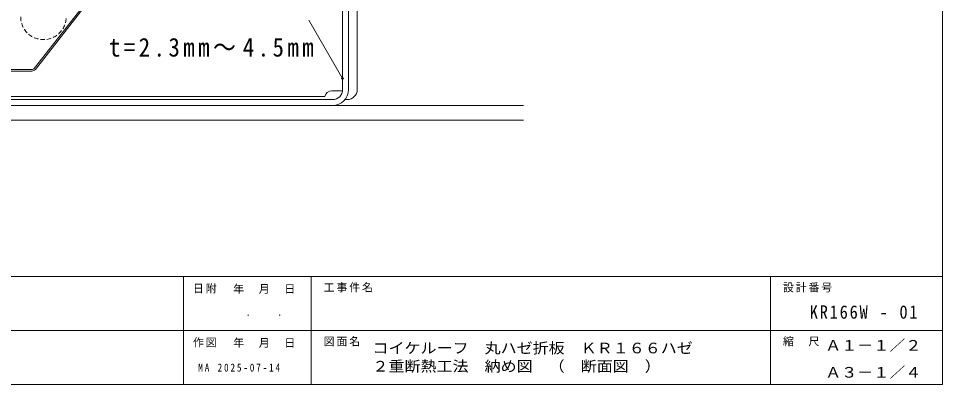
# Model space of a CAD drawing. Units: millimetres, scale not verified. Extents: x -1135 to 2170, y -967 to 2693.
# Drawn here: x 1662 to 2170, y 303 to 504 of the extents above; entities that cross this region are included whole.
import ezdxf
from ezdxf.enums import TextEntityAlignment as Align

# ---------------------------------------------------------------- set-up
doc = ezdxf.new("R2010")
doc.units = ezdxf.units.MM
doc.header["$LTSCALE"] = 2
doc.header["$PDMODE"] = 32
doc.header["$PDSIZE"] = 1
doc.linetypes.add('DASHED1', pattern=[1.8, 1.2, -0.6])
doc.layers.add('0-2_02', color=3, linetype='Continuous', lineweight=18)
doc.styles.add('ＭＳ ゴシック', font='')
doc.styles.get('ＭＳ ゴシック').set_extended_font_data('MS Gothic')

msp = doc.modelspace()

# ---------------------------------------------------------------- linework, layer by layer
at = {"layer": '0-2_02', "color": 2}
for p, q in [((2169.535, 302.641), (2169.535, 1422.647)), ((2169.535, 361.901), (592.646, 361.901)), ((1752.433, 361.901), (1752.433, 302.641)), ((1822.651, 361.901), (1822.651, 302.641)), ((2075.01, 302.641), (2075.01, 361.901)), ((907.648, 332.271), (2169.535, 332.271)), ((592.646, 302.641), (2169.535, 302.641))]:
    msp.add_line(p, q, dxfattribs=at)
at = {"layer": '0-2_02'}
for p, q in [((1670.529, 476.275), (1799.051, 640.719)), ((1671.159, 475.782), (1799.681, 640.226)), ((1510.796, 475.652), (1669.079, 475.652)), ((1510.796, 474.852), (1669.079, 474.852)), ((1239.283, 455.914), (1939.388, 455.914)), ((1239.283, 447.915), (1939.388, 447.915))]:
    msp.add_line(p, q, dxfattribs=at)
at = {"layer": '0-2_02', "color": 7}
for p, q in [((1839.937, 639.552), (1839.937, 464.637)), ((1843.138, 464.637), (1843.138, 636.251)), ((1847.938, 464.695), (1847.938, 610.995)), ((1839.906, 470.716), (1821.355, 502.846)), ((1833.923, 463.996), (1839.899, 463.996)), ((1501.342, 459.137), (1834.438, 459.137)), ((1505.323, 460.937), (1830.075, 460.937)), ((1842.438, 459.195), (1841.264, 459.195)), ((1834.438, 455.937), (1499.658, 455.937))]:
    msp.add_line(p, q, dxfattribs=at)
at = {"layer": '0-2_02', "color": 4, "linetype": 'DASHED1', "lineweight": 9}
msp.add_arc((1675.538, 504.603), 12.5, 180, 0, dxfattribs=at)
at = {"layer": '0-2_02'}
for radius in [2, 2.8]:
    msp.add_arc((1669.079, 477.652), radius, 270, 316.46878, dxfattribs=at)
at = {"layer": '0-2_02', "color": 7}
for centre, radius, start, end in [((1833.96, 459.982), 4, 89.17268, 166.18178), ((1834.438, 464.637), 8.7, 270, 0), ((1834.438, 464.637), 5.5, 270, 0), ((1842.438, 464.695), 5.5, 270, 0)]:
    msp.add_arc(centre, radius, start, end, dxfattribs=at)
at = {"layer": '0-2_02'}
msp.add_point((1839.836, 470.838), dxfattribs=at)

# ---------------------------------------------------------------- texts
at = {"layer": '0-2_02', "style": 'ＭＳ ゴシック', "width": 1.1}
for s, p in [('コイケルーフ\u3000丸ハゼ折板\u3000ＫＲ１６６ハゼ', (1856.334, 317.985)), ('Ａ１－１／２\u3000', (2105.088, 319.456)), ('２重断熱工法\u3000納め図\u3000（\u3000断面図\u3000）', (1856.334, 307.985)), ('Ａ３－１／４\u3000', (2105.088, 304.641))]:
    msp.add_text(s, height=5.865, dxfattribs=at).set_placement(p, align=Align.BOTTOM_LEFT)
at = {"layer": '0-2_02', "color": 2, "attachment_point": 7, "style": 'ＭＳ ゴシック'}
for s, insert, char_height in [('\\T1.3;\\W0.9;t=2.3mm～4.5mm', (1711.541, 482.632), 10.26), ('\\T1.22;\\W0.9;KR166W\\~-\\~01', (2096.583, 338.696), 7.331)]:
    msp.add_mtext(s, dxfattribs=dict(at, insert=insert, char_height=char_height))
at = {"layer": '0-2_02', "color": 7, "char_height": 4.399, "attachment_point": 7, "style": 'ＭＳ ゴシック'}
for s, insert in [('\\T1.17;日附', (1757.68, 352.715)), ('\\T1.17;年\u3000月\u3000日', (1779.816, 352.464)), ('\\T1.17;工事件名', (1829.506, 353.246)), ('\\T1.17;設計番号', (2081.85, 353.246)), ('\\T1.22;\\W0.95;.\u3000\u3000.\u3000', (1786.588, 340.34)), ('\\T1.17;作図', (1757.68, 323.086)), ('\\T1.17;年\u3000月\u3000日', (1779.816, 322.834)), ('\\T1.17;図面名', (1829.506, 323.616)), ('\\T1.17;縮\u3000尺', (2081.85, 323.616)), ('\\T1.39;\\W0.85;MA\\~2025-07-14', (1760.621, 309.674))]:
    msp.add_mtext(s, dxfattribs=dict(at, insert=insert))

doc.saveas('drawing.dxf')
